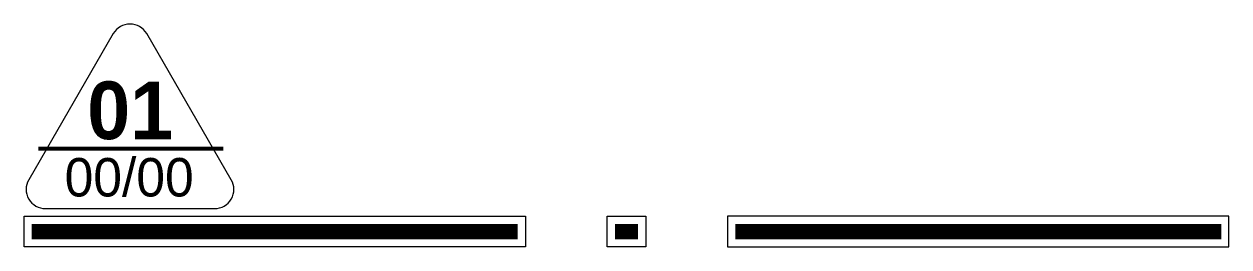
# Model space of a CAD drawing. Header units: metres. Extents: x -3.12 to 0, y -0.04 to 0.54.
import ezdxf
from ezdxf.enums import TextEntityAlignment as Align

# ---------------------------------------------------------------- set-up
doc = ezdxf.new("R2010")
doc.units = ezdxf.units.M
doc.styles.add('CORTE', font='BOLD.SHX', dxfattribs={"height": 0.15})
doc.styles.add('PRANCHA', font='AVANT.SHX', dxfattribs={"height": 0.1})

msp = doc.modelspace()

# ---------------------------------------------------------------- linework, layer by layer
msp.add_lwpolyline([(-2.5869, 0.1347), (-2.8063, 0.5146, 0.57735), (-2.8929, 0.5146), (-3.1123, 0.1347, 0.57735), (-3.069, 0.0597), (-2.6302, 0.0597, 0.57735)], format="xyb", close=True)
at = {"const_width": 0.01}
msp.add_lwpolyline([(-3.0875, 0.2158), (-2.6079, 0.2158)], dxfattribs=at)
for points in [[(-3.1243, -0.04), (-3.1243, 0.04), (-1.8243, 0.04), (-1.8243, -0.04)], [(-1.6121, -0.04), (-1.6121, 0.04), (-1.5121, 0.04), (-1.5121, -0.04)], [(0, -0.04), (0, 0.04), (-1.3, 0.04), (-1.3, -0.04)]]:
    msp.add_lwpolyline(points, close=True)
at = {"const_width": 0.02}
for points in [[(-3.0943, -0.01), (-3.0943, 0.01), (-1.8543, 0.01), (-1.8543, -0.01)], [(-1.5821, -0.01), (-1.5821, 0.01), (-1.5421, 0.01), (-1.5421, -0.01)], [(-0.03, -0.01), (-0.03, 0.01), (-1.27, 0.01), (-1.27, -0.01)]]:
    msp.add_lwpolyline(points, close=True, dxfattribs=at)

# ---------------------------------------------------------------- texts
for tag, height, style, p in [('01', 0.15, 'CORTE', (-2.8491, 0.2402)), ('00/00', 0.1, 'PRANCHA', (-2.8518, 0.0912))]:
    msp.add_attdef(tag, text='', height=height, dxfattribs=dict(style=style)).set_placement(p, align=Align.CENTER)

doc.saveas('drawing.dxf')
